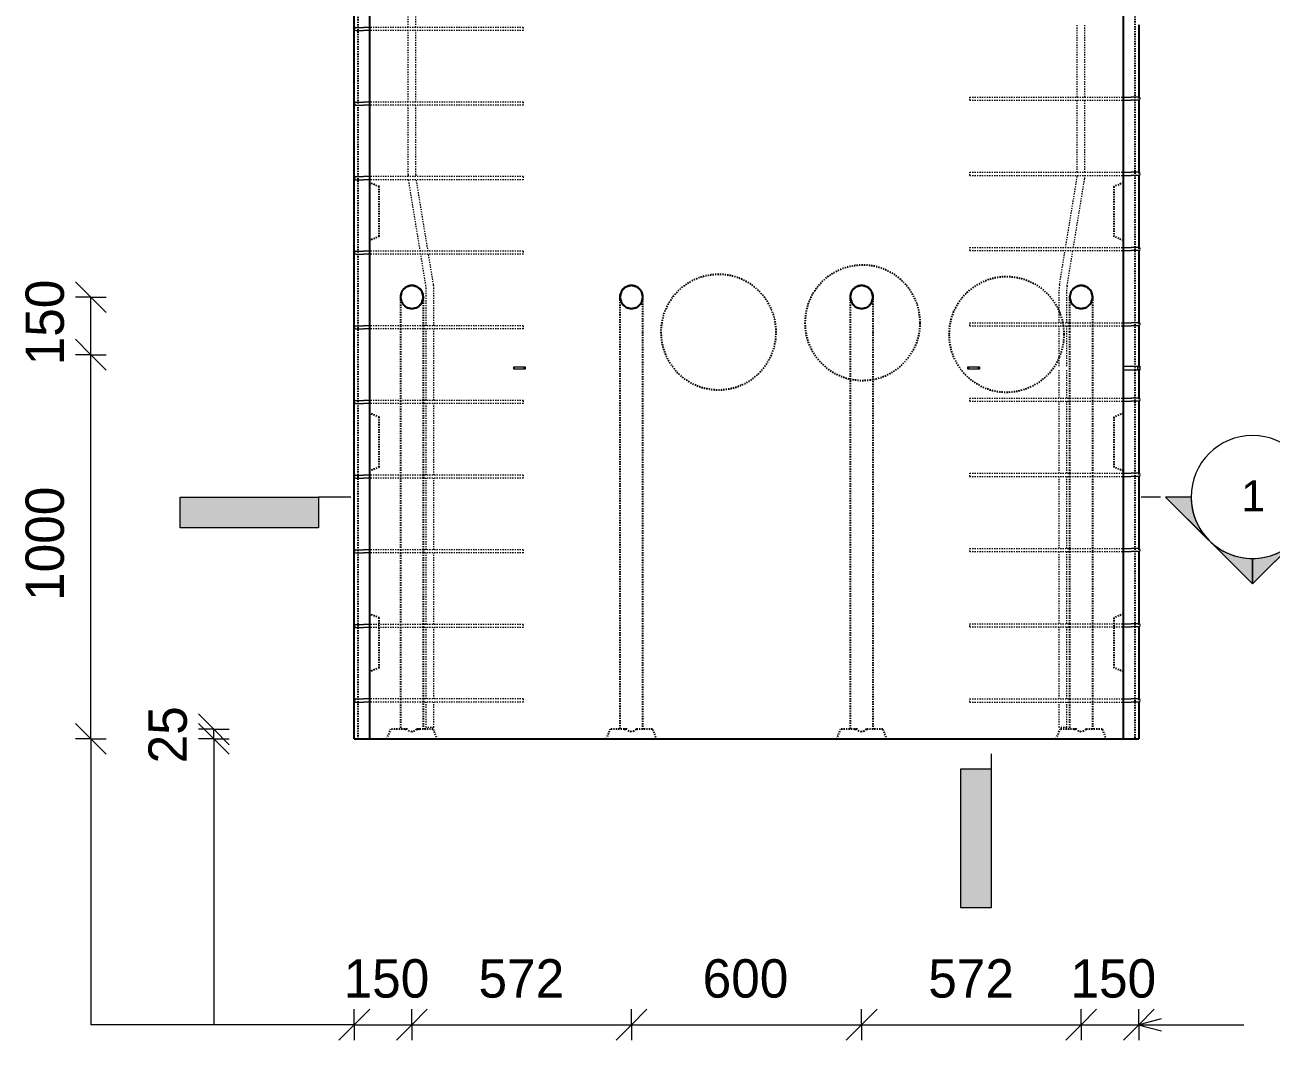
# Model space of a CAD drawing. Header units: millimetres. Extents: x -20451 to -7277, y -2190 to 7347.
# Drawn here: x -16931 to -13686, y -2179 to 463 of the extents above; entities that cross this region are included whole.
import ezdxf

# ---------------------------------------------------------------- set-up
doc = ezdxf.new("R2010")
doc.units = ezdxf.units.MM
doc.linetypes.add('Dash', pattern=[6.36, 3.18, -3.18])
for name, color, linetype, lineweight in [('A-ANNO-DIMS', 211, 'Continuous', 9), ('A-ANNO-DIMS-40', 211, 'Continuous', 9), ('A-DETL-THIN', 151, 'Continuous', 18), ('A-GENM', 13, 'Continuous', 18), ('A-WALL', 113, 'Continuous', 25), ('A-WALL-HDLN', 110, 'Dash', 25), ('G-ANNO-SYMB', 111, 'Continuous', 9), ('G-ANNO-TEXT', 231, 'Continuous', 9), ('S-RBAR', 171, 'Continuous', 18)]:
    doc.layers.add(name, color=color, linetype=linetype, lineweight=lineweight)
doc.styles.add('Arial', font='arial.ttf', dxfattribs={"height": 80})
doc.styles.add('Nirmala UI Semilight', font='NirmalaS.ttf', dxfattribs={"height": 100})
doc.dimstyles.new('Arrow_Filled_-_2_5_NI_UI', dxfattribs={"dimscale": 304.8, "dimtxt": 104.736395, "dimasz": 0.262467, "dimexe": 0.131234, "dimexo": 0.0625, "dimgap": 0.131234, "dimtad": 1, "dimdec": 4, "dimzin": 0, "dimdsep": 46, "dimtxsty": 'Nirmala UI Semilight', "dimblk1": 'OBLIQUE', "dimblk2": 'OBLIQUE', "dimsah": 1, "dimcen": 0.09, "dimazin": 0, "dimtfac": 1, "dimtdec": 4, "dimtix": 1, "dimtmove": 0, "dimatfit": 3, "dimfxl": 0.131234, "dimfxlon": 1, "dimtvp": 1, "dimtolj": 1, "dimtzin": 0, "dimarcsym": 2})

# ---------------------------------------------------------------- blocks, each defined once
blk = doc.blocks.new('RR spread anchor face based - RR-SA-2_5-250-1726823-Elevation Front')
at = {"layer": 'A-GENM'}
for p, q in [((-14070.4, 1705), (-14032.9, 1705)), ((-14032.9, 1695), (-14070.4, 1695)), ((-14032.9, 1705), (-14027.9, 1705)), ((-14032.9, 1695), (-14032.9, 1705)), ((-14027.9, 1695), (-14032.9, 1695)), ((-14027.9, 1705), (-14027.9, 1695))]:
    blk.add_line(p, q, dxfattribs=at)
blk = doc.blocks.new('RR spread anchor face based - RR-SA-1_4-160-1726851-Elevation Front')
at = {"layer": 'A-GENM'}
for p, q in [((-15657.9, 608), (-15655.4, 608)), ((-15657.9, 602), (-15657.9, 608)), ((-15655.4, 602), (-15657.9, 602)), ((-15655.4, 608), (-15630.4, 608)), ((-15655.4, 602), (-15655.4, 608)), ((-15630.4, 602), (-15655.4, 602)), ((-15630.4, 608), (-15627.9, 608)), ((-15630.4, 602), (-15630.4, 608)), ((-15627.9, 602), (-15630.4, 602)), ((-15627.9, 608), (-15627.9, 602))]:
    blk.add_line(p, q, dxfattribs=at)
blk = doc.blocks.new('Detail View - M_Section Tail - Filled Horizontal-14034-Elevation Front')
at = {"layer": 'G-ANNO-SYMB'}
blk.add_hatch(color=256, dxfattribs=at).paths.add_polyline_path([(-16166.3, -845.4), (-16166.3, -765.4), (-16526.3, -765.4), (-16526.3, -845.4)])
for p, q in [((-16526.3, -845.4), (-16526.3, -765.4)), ((-16526.3, -765.4), (-16166.3, -765.4)), ((-16166.3, -765.4), (-16166.3, -845.4)), ((-16166.3, -845.4), (-16526.3, -845.4))]:
    blk.add_line(p, q, dxfattribs=at)
blk = doc.blocks.new('Detail View - M_Section Head - Filled SHOP DWG-1002450-Elevation Front')
at = {"layer": 'G-ANNO-SYMB'}
h = blk.add_hatch(color=256, dxfattribs=at)
edge = h.paths.add_edge_path()
edge.add_line((-13960.4, -765.4), (-13894.1, -765.4))
edge.add_arc((-13734.1, -765.4), 160, 180, 225)
edge.add_line((-13847.3, -878.6), (-13960.4, -765.4))
h = blk.add_hatch(color=256, dxfattribs=at)
edge = h.paths.add_edge_path()
edge.add_line((-13507.9, -765.4), (-13621, -878.6))
edge.add_arc((-13734.1, -765.4), 160, 315, 360)
edge.add_line((-13574.1, -765.4), (-13507.9, -765.4))
h = blk.add_hatch(color=256, dxfattribs=at)
edge = h.paths.add_edge_path()
edge.add_line((-13734.1, -991.7), (-13847.3, -878.6))
edge.add_arc((-13734.1, -765.4), 160, 225, 270)
edge.add_line((-13734.1, -925.4), (-13734.1, -991.7))
h = blk.add_hatch(color=256, dxfattribs=at)
edge = h.paths.add_edge_path()
edge.add_line((-13734.1, -991.7), (-13734.1, -925.4))
edge.add_arc((-13734.1, -765.4), 160, 270, 315)
edge.add_line((-13621, -878.6), (-13734.1, -991.7))
for p, q in [((-13734.1, -991.7), (-13960.4, -765.4)), ((-13894.1, -765.4), (-13960.4, -765.4)), ((-13960.4, -765.4), (-13847.3, -878.6)), ((-13894.1, -765.4), (-13960.4, -765.4)), ((-13734.1, -991.7), (-13507.9, -765.4)), ((-13621, -878.6), (-13507.9, -765.4)), ((-13574.1, -765.4), (-13507.9, -765.4)), ((-13507.9, -765.4), (-13574.1, -765.4)), ((-13847.3, -878.6), (-13734.1, -991.7)), ((-13734.1, -991.7), (-13621, -878.6)), ((-13734.1, -925.4), (-13734.1, -991.7)), ((-13734.1, -991.7), (-13734.1, -925.4))]:
    blk.add_line(p, q, dxfattribs=at)
for start, end in [(360, 180), (180, 360), (180, 225), (315, 0), (225, 270), (270, 315)]:
    blk.add_arc((-13734.1, -765.4), 160, start, end, dxfattribs=at)
blk = doc.blocks.new('DIMBLOCK24-Elevation Front')
at = {"layer": 'A-ANNO-DIMS-40'}
for p, q in [((-16758.6, -395), (-16798.6, -355)), ((-16758.6, -395), (-16798.6, -395)), ((-16758.6, -1395), (-16758.6, -395)), ((-16758.6, -395), (-16718.6, -435)), ((-16758.6, -395), (-16718.6, -395)), ((-16758.6, -1395), (-16798.6, -1355)), ((-16758.6, -1395), (-16798.6, -1395)), ((-16758.6, -1395), (-16718.6, -1435)), ((-16758.6, -1395), (-16718.6, -1395))]:
    blk.add_line(p, q, dxfattribs=at)
at = {"layer": 'A-ANNO-DIMS-40', "color": 0, "insert": (-16929, -1035.9), "char_height": 100, "width": 338.203, "attachment_point": 1, "rotation": 90, "line_spacing_factor": 1.142579, "style": 'Nirmala UI Semilight'}
blk.add_mtext('1000', dxfattribs=at)
blk = doc.blocks.new('_Oblique')
at = {"color": 0, "linetype": 'ByBlock', "lineweight": -2}
blk.add_line((-0.5, -0.5), (0.5, 0.5), dxfattribs=at)
blk = doc.blocks.new('DIMBLOCK25-Elevation Front')
at = {"layer": 'A-ANNO-DIMS-40'}
for p, q in [((-16758.6, -245), (-16798.6, -205)), ((-16758.6, -245), (-16798.6, -245)), ((-16758.6, -395), (-16758.6, -245)), ((-16758.6, -245), (-16718.6, -285)), ((-16758.6, -245), (-16718.6, -245)), ((-16758.6, -395), (-16798.6, -355)), ((-16758.6, -395), (-16798.6, -395)), ((-16758.6, -395), (-16718.6, -435)), ((-16758.6, -395), (-16718.6, -395))]:
    blk.add_line(p, q, dxfattribs=at)
at = {"layer": 'A-ANNO-DIMS-40', "color": 0, "insert": (-16929, -422.8), "char_height": 100, "width": 246.797, "attachment_point": 1, "rotation": 90, "line_spacing_factor": 1.142579, "style": 'Nirmala UI Semilight'}
blk.add_mtext('150', dxfattribs=at)
blk = doc.blocks.new('DIMBLOCK26-Elevation Front')
at = {"layer": 'A-ANNO-DIMS-40'}
for p, q in [((-16438.6, -1370), (-16478.6, -1330)), ((-16438.6, -1395), (-16478.6, -1355)), ((-16438.6, -1370), (-16478.6, -1370)), ((-16438.6, -1395), (-16478.6, -1395)), ((-16438.6, -1395), (-16438.6, -1370)), ((-16438.6, -1370), (-16398.6, -1410)), ((-16438.6, -1370), (-16398.6, -1370)), ((-16438.6, -1395), (-16398.6, -1435)), ((-16438.6, -1395), (-16398.6, -1395))]:
    blk.add_line(p, q, dxfattribs=at)
at = {"layer": 'A-ANNO-DIMS-40', "color": 0, "insert": (-16609, -1458.7), "char_height": 100, "width": 182.813, "attachment_point": 1, "rotation": 90, "line_spacing_factor": 1.142579, "style": 'Nirmala UI Semilight'}
blk.add_mtext('25', dxfattribs=at)
blk = doc.blocks.new('DIMBLOCK27-Elevation Front')
at = {"layer": 'A-ANNO-DIMS-40'}
for p, q in [((-16072.9, -2138.7), (-16032.9, -2098.7)), ((-16072.9, -2138.7), (-16072.9, -2098.7)), ((-15922.9, -2138.7), (-15882.9, -2098.7)), ((-15922.9, -2138.7), (-15922.9, -2098.7)), ((-16072.9, -2138.7), (-16112.9, -2178.7)), ((-16072.9, -2138.7), (-15922.9, -2138.7)), ((-16072.9, -2138.7), (-16072.9, -2178.7)), ((-15922.9, -2138.7), (-15962.9, -2178.7)), ((-15922.9, -2138.7), (-15922.9, -2178.7))]:
    blk.add_line(p, q, dxfattribs=at)
at = {"layer": 'A-ANNO-DIMS-40', "color": 0, "insert": (-16100.8, -1968.3), "char_height": 100, "width": 246.797, "attachment_point": 1, "line_spacing_factor": 1.142579, "style": 'Nirmala UI Semilight'}
blk.add_mtext('150', dxfattribs=at)
blk = doc.blocks.new('DIMBLOCK28-Elevation Front')
at = {"layer": 'A-ANNO-DIMS-40'}
for p, q in [((-15922.9, -2138.7), (-15882.9, -2098.7)), ((-15922.9, -2138.7), (-15922.9, -2098.7)), ((-15351.4, -2138.7), (-15311.4, -2098.7)), ((-15351.4, -2138.7), (-15351.4, -2098.7)), ((-15922.9, -2138.7), (-15962.9, -2178.7)), ((-15922.9, -2138.7), (-15351.4, -2138.7)), ((-15922.9, -2138.7), (-15922.9, -2178.7)), ((-15351.4, -2138.7), (-15391.4, -2178.7)), ((-15351.4, -2138.7), (-15351.4, -2178.7))]:
    blk.add_line(p, q, dxfattribs=at)
at = {"layer": 'A-ANNO-DIMS-40', "color": 0, "insert": (-15749.5, -1968.3), "char_height": 100, "width": 269.649, "attachment_point": 1, "line_spacing_factor": 1.142579, "style": 'Nirmala UI Semilight'}
blk.add_mtext('572', dxfattribs=at)
blk = doc.blocks.new('DIMBLOCK29-Elevation Front')
at = {"layer": 'A-ANNO-DIMS-40'}
for p, q in [((-15351.4, -2138.7), (-15311.4, -2098.7)), ((-15351.4, -2138.7), (-15351.4, -2098.7)), ((-14751.9, -2138.7), (-14711.9, -2098.7)), ((-14751.9, -2138.7), (-14751.9, -2098.7)), ((-15351.4, -2138.7), (-15391.4, -2178.7)), ((-15351.4, -2138.7), (-14751.9, -2138.7)), ((-15351.4, -2138.7), (-15351.4, -2178.7)), ((-14751.9, -2138.7), (-14791.9, -2178.7)), ((-14751.9, -2138.7), (-14751.9, -2178.7))]:
    blk.add_line(p, q, dxfattribs=at)
at = {"layer": 'A-ANNO-DIMS-40', "color": 0, "insert": (-15165.9, -1968.3), "char_height": 100, "width": 274.219, "attachment_point": 1, "line_spacing_factor": 1.142579, "style": 'Nirmala UI Semilight'}
blk.add_mtext('600', dxfattribs=at)
blk = doc.blocks.new('DIMBLOCK30-Elevation Front')
at = {"layer": 'A-ANNO-DIMS-40'}
for p, q in [((-14751.9, -2138.7), (-14711.9, -2098.7)), ((-14751.9, -2138.7), (-14751.9, -2098.7)), ((-14180.4, -2138.7), (-14140.4, -2098.7)), ((-14180.4, -2138.7), (-14180.4, -2098.7)), ((-14751.9, -2138.7), (-14791.9, -2178.7)), ((-14751.9, -2138.7), (-14180.4, -2138.7)), ((-14751.9, -2138.7), (-14751.9, -2178.7)), ((-14180.4, -2138.7), (-14220.4, -2178.7)), ((-14180.4, -2138.7), (-14180.4, -2178.7))]:
    blk.add_line(p, q, dxfattribs=at)
at = {"layer": 'A-ANNO-DIMS-40', "color": 0, "insert": (-14578.5, -1968.3), "char_height": 100, "width": 269.649, "attachment_point": 1, "line_spacing_factor": 1.142579, "style": 'Nirmala UI Semilight'}
blk.add_mtext('572', dxfattribs=at)
blk = doc.blocks.new('DIMBLOCK31-Elevation Front')
at = {"layer": 'A-ANNO-DIMS-40'}
for p, q in [((-14180.4, -2138.7), (-14140.4, -2098.7)), ((-14180.4, -2138.7), (-14180.4, -2098.7)), ((-14030.4, -2138.7), (-13990.4, -2098.7)), ((-14030.4, -2138.7), (-14030.4, -2098.7)), ((-14180.4, -2138.7), (-14220.4, -2178.7)), ((-14180.4, -2138.7), (-14030.4, -2138.7)), ((-14180.4, -2138.7), (-14180.4, -2178.7)), ((-14030.4, -2138.7), (-14070.4, -2178.7)), ((-14030.4, -2138.7), (-14030.4, -2178.7))]:
    blk.add_line(p, q, dxfattribs=at)
at = {"layer": 'A-ANNO-DIMS-40', "color": 0, "insert": (-14208.3, -1968.3), "char_height": 100, "width": 246.797, "attachment_point": 1, "line_spacing_factor": 1.142579, "style": 'Nirmala UI Semilight'}
blk.add_mtext('150', dxfattribs=at)

msp = doc.modelspace()

# ---------------------------------------------------------------- linework, layer by layer
at = {"layer": 'A-DETL-THIN'}
for p, q in [((-16758.56208, -1395), (-16758.56208, -2138.7405)), ((-16438.56208, -1395), (-16438.56208, -2138.7405)), ((-16072.9305, -2138.7405), (-16758.56208, -2138.7405))]:
    msp.add_line(p, q, dxfattribs=at)
at = {"layer": 'A-WALL'}
for p, q in [((-16032.9305, 3060), (-16032.9305, -1395)), ((-14070.4305, -1395), (-14070.4305, 3060)), ((-16072.9305, 453.18007), (-16072.9305, 646.61993)), ((-14030.4305, 463.2), (-14030.4305, 275.4)), ((-16072.9305, 258.98007), (-16072.9305, 452.41993)), ((-14030.4305, 267.4), (-14030.4305, 79.6)), ((-16072.9305, 64.78007), (-16072.9305, 258.21993)), ((-14030.4305, 71.6), (-14030.4305, -116.2)), ((-16072.9305, -129.41993), (-16072.9305, 64.01993)), ((-14030.4305, -124.2), (-14030.4305, -312)), ((-16072.9305, -323.61993), (-16072.9305, -130.18007)), ((-16072.9305, -517.81993), (-16072.9305, -324.38007)), ((-14030.4305, -320), (-14030.4305, -425)), ((-14030.4305, -435), (-14030.4305, -507.8)), ((-16072.9305, -712.01993), (-16072.9305, -518.58007)), ((-14030.4305, -515.8), (-14030.4305, -703.6)), ((-16072.9305, -906.21993), (-16072.9305, -712.78007)), ((-14030.4305, -711.6), (-14030.4305, -899.4)), ((-16072.9305, -1100.41993), (-16072.9305, -906.98007)), ((-14030.4305, -907.4), (-14030.4305, -1095.2)), ((-16072.9305, -1294.61993), (-16072.9305, -1101.18007)), ((-14030.4305, -1103.2), (-14030.4305, -1291)), ((-16072.9305, -1395), (-16072.9305, -1295.38007)), ((-14030.4305, -1299), (-14030.4305, -1395)), ((-16072.9305, -1395), (-14030.4305, -1395))]:
    msp.add_line(p, q, dxfattribs=at)
at = {"layer": 'A-WALL', "flags": 128}
for points in [[(-15922.9305, -215), (-15937.96501, -219.03919), (-15948.95103, -230.06909), (-15952.9305, -245)], [(-15892.9305, -245), (-15896.96969, -229.96549), (-15907.99959, -218.97947), (-15922.9305, -215)], [(-15351.4305, -215), (-15366.46501, -219.03919), (-15377.45103, -230.06909), (-15381.4305, -245)], [(-15321.4305, -245), (-15325.46969, -229.96549), (-15336.49959, -218.97947), (-15351.4305, -215)], [(-14751.9305, -215), (-14766.96501, -219.03919), (-14777.95103, -230.06909), (-14781.9305, -245)], [(-14721.9305, -245), (-14725.96969, -229.96549), (-14736.99959, -218.97947), (-14751.9305, -215)], [(-14180.4305, -215), (-14195.46501, -219.03919), (-14206.45103, -230.06909), (-14210.4305, -245)], [(-14150.4305, -245), (-14154.46969, -229.96549), (-14165.49959, -218.97947), (-14180.4305, -215)], [(-15952.9305, -245), (-15948.89131, -260.03451), (-15937.86141, -271.02053), (-15922.9305, -275)], [(-15922.9305, -275), (-15907.896, -270.96081), (-15896.90997, -259.93091), (-15892.9305, -245)], [(-15892.9305, -250.06082), (-15892.9305, -245.13838), (-15892.9305, -245)], [(-15381.4305, -245), (-15377.39131, -260.03451), (-15366.36141, -271.02053), (-15351.4305, -275)], [(-15351.4305, -275), (-15336.396, -270.96081), (-15325.40997, -259.93091), (-15321.4305, -245)], [(-15321.4305, -250.06082), (-15321.4305, -245.13838), (-15321.4305, -245)], [(-14781.9305, -245), (-14777.89131, -260.03451), (-14766.86141, -271.02053), (-14751.9305, -275)], [(-14751.9305, -275), (-14736.896, -270.96081), (-14725.90997, -259.93091), (-14721.9305, -245)], [(-14721.9305, -250.06082), (-14721.9305, -245.13838), (-14721.9305, -245)], [(-14210.4305, -245), (-14206.39131, -260.03451), (-14195.36141, -271.02053), (-14180.4305, -275)], [(-14180.4305, -275), (-14165.396, -270.96081), (-14154.40997, -259.93091), (-14150.4305, -245)], [(-14150.4305, -250.06082), (-14150.4305, -245.13838), (-14150.4305, -245)]]:
    msp.add_lwpolyline(points, dxfattribs=at)
at = {"layer": 'A-WALL'}
for centre, start, end in [((-15922.9305, -245), 120.83030229, 149.6053058), ((-15922.9305, -245), 90.72252687, 119.42229601), ((-15922.9305, -245), 61.01869337, 89.26639009), ((-15922.9305, -245), 30.83105155, 59.6045335), ((-15351.4305, -245), 120.83030229, 149.6053058), ((-15351.4305, -245), 90.72252687, 119.42229601), ((-15351.4305, -245), 61.01869337, 89.26639009), ((-15351.4305, -245), 30.83105155, 59.6045335), ((-14751.9305, -245), 120.83030229, 149.6053058), ((-14751.9305, -245), 90.72252687, 119.42229601), ((-14751.9305, -245), 61.01869337, 89.26639009), ((-14751.9305, -245), 30.83105155, 59.6045335), ((-14180.4305, -245), 120.83030229, 149.6053058), ((-14180.4305, -245), 90.72252687, 119.42229601), ((-14180.4305, -245), 61.01869337, 89.26639009), ((-14180.4305, -245), 30.83105155, 59.6045335), ((-15922.9305, -245), 150.6727618, 179.61937532), ((-15922.9305, -245), 180.42457698, 209.72326815), ((-15922.9305, -245), 0.3777518, 29.77056829), ((-15922.9305, -245), 330.71898335, 359.57221129), ((-15351.4305, -245), 150.6727618, 179.61937532), ((-15351.4305, -245), 180.42457698, 209.72326815), ((-15351.4305, -245), 0.3777518, 29.77056829), ((-15351.4305, -245), 330.71898335, 359.57221129), ((-14751.9305, -245), 150.6727618, 179.61937532), ((-14751.9305, -245), 180.42457698, 209.72326815), ((-14751.9305, -245), 0.3777518, 29.77056829), ((-14751.9305, -245), 330.71898335, 359.57221129), ((-14180.4305, -245), 150.6727618, 179.61937532), ((-14180.4305, -245), 180.42457698, 209.72326815), ((-14180.4305, -245), 0.3777518, 29.77056829), ((-14180.4305, -245), 330.71898335, 359.57221129), ((-15922.9305, -245), 210.81300667, 239.62313313), ((-15922.9305, -245), 241.01713814, 269.26797703), ((-15922.9305, -245), 270.72093746, 299.42390155), ((-15922.9305, -245), 300.81202935, 329.6241405), ((-15351.4305, -245), 210.81300667, 239.62313313), ((-15351.4305, -245), 241.01713814, 269.26797703), ((-15351.4305, -245), 270.72093746, 299.42390155), ((-15351.4305, -245), 300.81202935, 329.6241405), ((-14751.9305, -245), 210.81300667, 239.62313313), ((-14751.9305, -245), 241.01713814, 269.26797703), ((-14751.9305, -245), 270.72093746, 299.42390155), ((-14751.9305, -245), 300.81202935, 329.6241405), ((-14180.4305, -245), 210.81300667, 239.62313313), ((-14180.4305, -245), 241.01713814, 269.26797703), ((-14180.4305, -245), 270.72093746, 299.42390155), ((-14180.4305, -245), 300.81202935, 329.6241405)]:
    msp.add_arc(centre, 30, start, end, dxfattribs=at)
at = {"layer": 'A-WALL-HDLN'}
for p, q in [((-16062.92792, -1395), (-16062.92792, 3059.95039)), ((-14040.43308, 599.95039), (-14040.43308, -424.95039)), ((-14030.4305, 275.35039), (-14030.4305, 267.44961)), ((-14030.4305, 79.55039), (-14030.4305, 71.64961)), ((-16007.9305, 42.5), (-16032.88089, 52.48016)), ((-16007.9305, -87.5), (-16007.9305, 42.5)), ((-14070.48011, 52.48016), (-14095.4305, 42.5)), ((-14095.4305, 42.5), (-14095.4305, -87.5)), ((-16007.9305, -87.5), (-16032.88089, -97.48016)), ((-14070.48011, -97.48016), (-14095.4305, -87.5)), ((-14030.4305, -116.24961), (-14030.4305, -124.15039)), ((-15952.9305, -320.04961), (-15952.9305, -327.95039)), ((-15892.9305, -327.95039), (-15892.9305, -320.04961)), ((-14210.4305, -312.04961), (-14210.4305, -319.95039)), ((-14150.4305, -319.95039), (-14150.4305, -312.04961)), ((-14150.4305, -507.75039), (-14150.4305, -320.04961)), ((-14030.4305, -312.04961), (-14030.4305, -319.95039)), ((-15952.9305, -335), (-15952.9305, -514.15039)), ((-15892.9305, -514.15039), (-15892.9305, -328.04961)), ((-15381.4305, -335), (-15381.4305, -1370)), ((-15321.4305, -1370), (-15321.4305, -335)), ((-14781.9305, -335), (-14781.9305, -1370)), ((-14721.9305, -1370), (-14721.9305, -335)), ((-14210.4305, -335), (-14210.4305, -507.75039)), ((-14040.43308, -425.04961), (-14040.43308, -434.95039)), ((-14040.43308, -435.04961), (-14040.43308, -1395)), ((-14030.4305, -425.04961), (-14030.4305, -434.95039)), ((-15952.9305, -514.24961), (-15952.9305, -522.15039)), ((-15892.9305, -522.15039), (-15892.9305, -514.24961)), ((-14210.4305, -507.84961), (-14210.4305, -515.75039)), ((-14210.4305, -515.84961), (-14210.4305, -703.55039)), ((-14150.4305, -515.75039), (-14150.4305, -507.84961)), ((-14150.4305, -703.55039), (-14150.4305, -515.84961)), ((-14030.4305, -507.84961), (-14030.4305, -515.75039)), ((-16007.9305, -557.5), (-16032.88089, -547.51984)), ((-15952.9305, -522.24961), (-15952.9305, -708.35039)), ((-15892.9305, -708.35039), (-15892.9305, -522.24961)), ((-14070.48011, -547.51984), (-14095.4305, -557.5)), ((-16007.9305, -687.5), (-16007.9305, -557.5)), ((-14095.4305, -557.5), (-14095.4305, -687.5)), ((-16007.9305, -687.5), (-16032.88089, -697.48016)), ((-15952.9305, -708.44961), (-15952.9305, -716.35039)), ((-15892.9305, -716.35039), (-15892.9305, -708.44961)), ((-14210.4305, -703.64961), (-14210.4305, -711.55039)), ((-14210.4305, -711.64961), (-14210.4305, -899.35039)), ((-14150.4305, -711.55039), (-14150.4305, -703.64961)), ((-14150.4305, -899.35039), (-14150.4305, -711.64961)), ((-14070.48011, -697.48016), (-14095.4305, -687.5)), ((-14030.4305, -703.64961), (-14030.4305, -711.55039)), ((-15952.9305, -716.44961), (-15952.9305, -902.55039)), ((-15892.9305, -902.55039), (-15892.9305, -716.44961)), ((-15952.9305, -902.64961), (-15952.9305, -910.55039)), ((-15892.9305, -910.55039), (-15892.9305, -902.64961)), ((-14210.4305, -899.44961), (-14210.4305, -907.35039)), ((-14210.4305, -907.44961), (-14210.4305, -1095.15039)), ((-14150.4305, -907.35039), (-14150.4305, -899.44961)), ((-14150.4305, -1095.15039), (-14150.4305, -907.44961)), ((-14030.4305, -899.44961), (-14030.4305, -907.35039)), ((-15952.9305, -910.64961), (-15952.9305, -1096.75039)), ((-15892.9305, -1096.75039), (-15892.9305, -910.64961)), ((-16007.9305, -1080), (-16032.88089, -1070.01984)), ((-14070.48011, -1070.01984), (-14095.4305, -1080)), ((-16007.9305, -1210), (-16007.9305, -1080)), ((-15952.9305, -1096.84961), (-15952.9305, -1104.75039)), ((-15892.9305, -1104.75039), (-15892.9305, -1096.84961)), ((-14210.4305, -1095.24961), (-14210.4305, -1103.15039)), ((-14150.4305, -1103.15039), (-14150.4305, -1095.24961)), ((-14095.4305, -1080), (-14095.4305, -1210)), ((-14030.4305, -1095.24961), (-14030.4305, -1103.15039)), ((-15952.9305, -1104.84961), (-15952.9305, -1290.95039)), ((-15892.9305, -1290.95039), (-15892.9305, -1104.84961)), ((-14210.4305, -1103.24961), (-14210.4305, -1290.95039)), ((-14150.4305, -1290.95039), (-14150.4305, -1103.24961)), ((-16007.9305, -1210), (-16032.88089, -1219.98016)), ((-14070.48011, -1219.98016), (-14095.4305, -1210)), ((-15952.9305, -1291.04961), (-15952.9305, -1298.95039)), ((-15892.9305, -1298.95039), (-15892.9305, -1291.04961)), ((-14210.4305, -1291.04961), (-14210.4305, -1298.95039)), ((-14150.4305, -1298.95039), (-14150.4305, -1291.04961)), ((-14030.4305, -1291.04961), (-14030.4305, -1298.95039)), ((-15952.9305, -1299.04961), (-15952.9305, -1370)), ((-15892.9305, -1370), (-15892.9305, -1299.04961)), ((-14210.4305, -1299.04961), (-14210.4305, -1370)), ((-14150.4305, -1370), (-14150.4305, -1299.04961)), ((-15987.9305, -1395), (-15977.9305, -1370)), ((-15934.92008, -1370), (-15977.9305, -1370)), ((-15941.53279, -1370), (-15934.92008, -1370)), ((-15910.94092, -1370), (-15904.32822, -1370)), ((-15867.9305, -1370), (-15910.94092, -1370)), ((-15867.9305, -1370), (-15857.9305, -1395)), ((-15416.41066, -1394.95039), (-15406.4305, -1370)), ((-15363.42008, -1370), (-15406.4305, -1370)), ((-15370.03279, -1370), (-15363.42008, -1370)), ((-15339.44092, -1370), (-15332.82822, -1370)), ((-15296.4305, -1370), (-15339.44092, -1370)), ((-15296.4305, -1370), (-15286.45035, -1394.95039)), ((-14816.91066, -1394.95039), (-14806.9305, -1370)), ((-14763.92008, -1370), (-14806.9305, -1370)), ((-14770.53279, -1370), (-14763.92008, -1370)), ((-14739.94092, -1370), (-14733.32822, -1370)), ((-14696.9305, -1370), (-14739.94092, -1370)), ((-14696.9305, -1370), (-14686.95035, -1394.95039)), ((-14245.41066, -1394.95039), (-14235.4305, -1370)), ((-14192.42008, -1370), (-14235.4305, -1370)), ((-14199.03279, -1370), (-14192.42008, -1370)), ((-14168.44092, -1370), (-14161.82822, -1370)), ((-14125.4305, -1370), (-14168.44092, -1370)), ((-14125.4305, -1370), (-14115.45035, -1394.95039))]:
    msp.add_line(p, q, dxfattribs=at)
at = {"layer": 'A-WALL-HDLN', "flags": 128}
for points in [[(-15952.9305, -245.38007), (-15952.9305, -249.10169), (-15952.9305, -261.03291), (-15952.9305, -279.70613), (-15952.9305, -303.41931), (-15952.9305, -319.95039)], [(-15892.9305, -319.95039), (-15892.9305, -308.13961), (-15892.9305, -283.7275), (-15892.9305, -263.98882), (-15892.9305, -250.72272), (-15892.9305, -250.06314)], [(-15381.4305, -245.38007), (-15381.4305, -249.10169), (-15381.4305, -261.03291), (-15381.4305, -279.70613), (-15381.4305, -303.41931), (-15381.4305, -330.01104), (-15381.4305, -335)], [(-15321.4305, -335), (-15321.4305, -308.13961), (-15321.4305, -283.7275), (-15321.4305, -263.98882), (-15321.4305, -250.72272), (-15321.4305, -250.06314)], [(-14781.9305, -245.38007), (-14781.9305, -249.10169), (-14781.9305, -261.03291), (-14781.9305, -279.70613), (-14781.9305, -303.41931), (-14781.9305, -330.01104), (-14781.9305, -335)], [(-14721.9305, -335), (-14721.9305, -308.13961), (-14721.9305, -283.7275), (-14721.9305, -263.98882), (-14721.9305, -250.72272), (-14721.9305, -250.06314)], [(-14210.4305, -245.38007), (-14210.4305, -249.10169), (-14210.4305, -261.03291), (-14210.4305, -279.70613), (-14210.4305, -303.41931), (-14210.4305, -311.95039)], [(-14150.4305, -311.95039), (-14150.4305, -308.13961), (-14150.4305, -283.7275), (-14150.4305, -263.98882), (-14150.4305, -250.72272), (-14150.4305, -250.06314)], [(-14210.4305, -320.04961), (-14210.4305, -330.01104), (-14210.4305, -335)], [(-15952.9305, -328.04961), (-15952.9305, -330.01104), (-15952.9305, -335)], [(-15922.9305, -1376.25), (-15926.00861, -1375.85417), (-15929.05423, -1374.67088), (-15932.03521, -1372.71259), (-15934.92008, -1370)], [(-15910.94092, -1370), (-15913.8258, -1372.71259), (-15916.80678, -1374.67088), (-15919.85239, -1375.85417), (-15922.9305, -1376.25)], [(-15351.4305, -1376.25), (-15354.50861, -1375.85417), (-15357.55423, -1374.67088), (-15360.53521, -1372.71259), (-15363.42008, -1370)], [(-15339.44092, -1370), (-15342.3258, -1372.71259), (-15345.30678, -1374.67088), (-15348.35239, -1375.85417), (-15351.4305, -1376.25)], [(-14751.9305, -1376.25), (-14755.00861, -1375.85417), (-14758.05423, -1374.67088), (-14761.03521, -1372.71259), (-14763.92008, -1370)], [(-14739.94092, -1370), (-14742.8258, -1372.71259), (-14745.80678, -1374.67088), (-14748.85239, -1375.85417), (-14751.9305, -1376.25)], [(-14180.4305, -1376.25), (-14183.50861, -1375.85417), (-14186.55423, -1374.67088), (-14189.53521, -1372.71259), (-14192.42008, -1370)], [(-14168.44092, -1370), (-14171.3258, -1372.71259), (-14174.30678, -1374.67088), (-14177.35239, -1375.85417), (-14180.4305, -1376.25)]]:
    msp.add_lwpolyline(points, dxfattribs=at)
at = {"layer": 'A-WALL-HDLN'}
for centre, start, end in [((-14749.5239, -311.88203), 0, 180), ((-15124.5239, -336.25148), 0, 180), ((-14374.5239, -342.34384), 23.03058266, 180), ((-14374.5239, -342.34384), 11.7431275, 22.93126501), ((-14749.5239, -311.88203), 180, 257.4598842), ((-14749.5239, -311.88203), 280.68043921, 0), ((-14374.5239, -342.34384), 8.65216486, 11.70479232), ((-14374.5239, -342.34384), 0, 8.61382967), ((-15124.5239, -336.25148), 180, 0), ((-14374.5239, -342.34384), 180, 336.96941734), ((-14374.5239, -342.34384), 337.06873499, 0), ((-14749.5239, -311.88203), 257.49821938, 280.64210403)]:
    msp.add_arc(centre, 150, start, end, dxfattribs=at)
at = {"layer": 'G-ANNO-SYMB'}
for p, q in [((-16081.54605, -765.4405), (-16166.34856, -765.4405)), ((-13974.13357, -765.4405), (-14024.33238, -765.4405)), ((-14414.2845, -1433.53306), (-14414.2845, -1474.03718))]:
    msp.add_line(p, q, dxfattribs=at)
at = {"layer": 'G-ANNO-TEXT', "color": 7}
for q in [(-13971.65048, -2122.61485), (-13971.65048, -2154.76875), (-13756.49215, -2138.6918)]:
    msp.add_line((-14031.65048, -2138.6918), q, dxfattribs=at)
at = {"layer": 'S-RBAR', "linetype": 'Dash'}
for p, q in [((-15932.9305, 456.8), (-15932.9305, 643)), ((-15912.9305, 456.8), (-15912.9305, 643)), ((-15632.9305, 456.8), (-16032.88089, 456.8)), ((-15632.9305, 456.8), (-15632.9305, 448.8)), ((-14190.4305, 275.4), (-14190.4305, 463.2)), ((-14170.4305, 275.4), (-14170.4305, 463.2)), ((-15632.9305, 448.8), (-16032.88089, 448.8)), ((-15932.9305, 262.6), (-15932.9305, 448.8)), ((-15912.9305, 262.6), (-15912.9305, 448.8)), ((-15632.9305, 262.6), (-16032.88089, 262.6)), ((-15632.9305, 262.6), (-15632.9305, 254.6)), ((-14470.4305, 275.4), (-14070.48011, 275.4)), ((-14470.4305, 267.4), (-14470.4305, 275.4)), ((-14470.4305, 267.4), (-14070.48011, 267.4)), ((-14190.4305, 79.6), (-14190.4305, 267.4)), ((-14170.4305, 79.6), (-14170.4305, 267.4)), ((-15632.9305, 254.6), (-16032.88089, 254.6)), ((-15932.9305, 73.54951), (-15932.9305, 254.6)), ((-15912.9305, 73.54951), (-15912.9305, 254.6)), ((-15632.9305, 68.4), (-16032.88089, 68.4)), ((-15632.9305, 68.4), (-15632.9305, 60.4)), ((-14470.4305, 79.6), (-14070.48011, 79.6)), ((-14470.4305, 71.6), (-14470.4305, 79.6)), ((-14470.4305, 71.6), (-14070.48011, 71.6)), ((-14220.91955, -116.2), (-14191.02261, 66.2736)), ((-15632.9305, 60.4), (-16032.88089, 60.4)), ((-15901.13523, -125.8), (-15931.64272, 60.4)), ((-15880.86856, -125.8), (-15911.37605, 60.4)), ((-14200.65288, -116.2), (-14171.28576, 63.03987)), ((-15632.9305, -125.8), (-16032.88089, -125.8)), ((-15632.9305, -125.8), (-15632.9305, -133.8)), ((-14470.4305, -116.2), (-14070.48011, -116.2)), ((-14470.4305, -124.2), (-14470.4305, -116.2)), ((-14470.4305, -124.2), (-14070.48011, -124.2)), ((-14236.75274, -212.83663), (-14222.23029, -124.2)), ((-14217.0159, -216.07036), (-14201.96363, -124.2)), ((-15632.9305, -133.8), (-16032.88089, -133.8)), ((-15886.3451, -216.07036), (-15899.82449, -133.8)), ((-15866.60826, -212.83663), (-15879.55782, -133.8)), ((-15885.753, -320), (-15885.753, -223.34627)), ((-15865.753, -320), (-15865.753, -223.34627)), ((-14237.60801, -312), (-14237.60801, -223.34627)), ((-14217.60801, -312), (-14217.60801, -223.34627)), ((-15632.9305, -320), (-16032.88089, -320)), ((-15632.9305, -320), (-15632.9305, -328)), ((-14470.4305, -312), (-14070.48011, -312)), ((-14470.4305, -320), (-14470.4305, -312)), ((-14470.4305, -320), (-14070.48011, -320)), ((-14237.60801, -425), (-14237.60801, -320)), ((-14217.60801, -425), (-14217.60801, -320)), ((-15632.9305, -328), (-16032.88089, -328)), ((-15885.753, -514.2), (-15885.753, -328)), ((-15865.753, -514.2), (-15865.753, -328)), ((-14237.60801, -507.8), (-14237.60801, -435)), ((-14217.60801, -507.8), (-14217.60801, -435)), ((-15632.9305, -514.2), (-16032.88089, -514.2)), ((-15632.9305, -514.2), (-15632.9305, -522.2)), ((-14470.4305, -507.8), (-14070.48011, -507.8)), ((-14470.4305, -515.8), (-14470.4305, -507.8)), ((-14470.4305, -515.8), (-14070.48011, -515.8)), ((-14237.60801, -703.6), (-14237.60801, -515.8)), ((-14217.60801, -703.6), (-14217.60801, -515.8)), ((-15632.9305, -522.2), (-16032.88089, -522.2)), ((-15885.753, -708.4), (-15885.753, -522.2)), ((-15865.753, -708.4), (-15865.753, -522.2)), ((-15632.9305, -708.4), (-16032.88089, -708.4)), ((-15632.9305, -708.4), (-15632.9305, -716.4)), ((-14470.4305, -703.6), (-14070.48011, -703.6)), ((-14470.4305, -711.6), (-14470.4305, -703.6)), ((-14470.4305, -711.6), (-14070.48011, -711.6)), ((-14237.60801, -899.4), (-14237.60801, -711.6)), ((-14217.60801, -899.4), (-14217.60801, -711.6)), ((-15632.9305, -716.4), (-16032.88089, -716.4)), ((-15885.753, -902.6), (-15885.753, -716.4)), ((-15865.753, -902.6), (-15865.753, -716.4)), ((-15632.9305, -902.6), (-16032.88089, -902.6)), ((-15632.9305, -902.6), (-15632.9305, -910.6)), ((-14470.4305, -899.4), (-14070.48011, -899.4)), ((-14470.4305, -907.4), (-14470.4305, -899.4)), ((-14470.4305, -907.4), (-14070.48011, -907.4)), ((-14237.60801, -1095.2), (-14237.60801, -907.4)), ((-14217.60801, -1095.2), (-14217.60801, -907.4)), ((-15632.9305, -910.6), (-16032.88089, -910.6)), ((-15885.753, -1096.8), (-15885.753, -910.6)), ((-15865.753, -1096.8), (-15865.753, -910.6)), ((-16007.98011, -1096.8), (-16032.88089, -1096.8)), ((-15632.9305, -1096.8), (-16007.88089, -1096.8)), ((-15632.9305, -1096.8), (-15632.9305, -1104.8)), ((-14470.4305, -1095.2), (-14095.48011, -1095.2)), ((-14470.4305, -1103.2), (-14470.4305, -1095.2)), ((-14095.38089, -1095.2), (-14070.48011, -1095.2)), ((-16007.98011, -1104.8), (-16032.88089, -1104.8)), ((-15632.9305, -1104.8), (-16007.88089, -1104.8)), ((-15885.753, -1291), (-15885.753, -1104.8)), ((-15865.753, -1291), (-15865.753, -1104.8)), ((-14470.4305, -1103.2), (-14095.48011, -1103.2)), ((-14237.60801, -1291), (-14237.60801, -1103.2)), ((-14217.60801, -1291), (-14217.60801, -1103.2)), ((-14095.38089, -1103.2), (-14070.48011, -1103.2)), ((-15632.9305, -1291), (-16032.88089, -1291)), ((-15632.9305, -1291), (-15632.9305, -1299)), ((-14470.4305, -1291), (-14070.48011, -1291)), ((-14470.4305, -1299), (-14470.4305, -1291)), ((-15632.9305, -1299), (-16032.88089, -1299)), ((-15885.753, -1365), (-15885.753, -1299)), ((-15865.753, -1365), (-15865.753, -1299)), ((-14470.4305, -1299), (-14070.48011, -1299)), ((-14237.60801, -1365), (-14237.60801, -1299)), ((-14217.60801, -1365), (-14217.60801, -1299)), ((-15865.753, -1365), (-15885.753, -1365)), ((-14217.60801, -1365), (-14237.60801, -1365))]:
    msp.add_line(p, q, dxfattribs=at)
at = {"layer": 'S-RBAR'}
for p, q in [((-16068.9305, 456.8), (-16048.9305, 456.8)), ((-16032.9305, 456.8), (-16048.9305, 456.8)), ((-16068.9305, 448.8), (-16048.9305, 448.8)), ((-16032.9305, 448.8), (-16048.9305, 448.8)), ((-16068.9305, 262.6), (-16048.9305, 262.6)), ((-16032.9305, 262.6), (-16048.9305, 262.6)), ((-14070.4305, 275.4), (-14050.4305, 275.4)), ((-14070.4305, 267.4), (-14050.4305, 267.4)), ((-14030.4305, 275.4), (-14050.4305, 275.4)), ((-14030.4305, 267.4), (-14050.4305, 267.4)), ((-16068.9305, 254.6), (-16048.9305, 254.6)), ((-16032.9305, 254.6), (-16048.9305, 254.6)), ((-16068.9305, 68.4), (-16048.9305, 68.4)), ((-16032.9305, 68.4), (-16048.9305, 68.4)), ((-14070.4305, 79.6), (-14050.4305, 79.6)), ((-14070.4305, 71.6), (-14050.4305, 71.6)), ((-14030.4305, 79.6), (-14050.4305, 79.6)), ((-14030.4305, 71.6), (-14050.4305, 71.6)), ((-16068.9305, 60.4), (-16048.9305, 60.4)), ((-16032.9305, 60.4), (-16048.9305, 60.4)), ((-16068.9305, -125.8), (-16048.9305, -125.8)), ((-16032.9305, -125.8), (-16048.9305, -125.8)), ((-14070.4305, -116.2), (-14050.4305, -116.2)), ((-14070.4305, -124.2), (-14050.4305, -124.2)), ((-14030.4305, -116.2), (-14050.4305, -116.2)), ((-14030.4305, -124.2), (-14050.4305, -124.2)), ((-16068.9305, -133.8), (-16048.9305, -133.8)), ((-16032.9305, -133.8), (-16048.9305, -133.8)), ((-16068.9305, -320), (-16048.9305, -320)), ((-16032.9305, -320), (-16048.9305, -320)), ((-14070.4305, -312), (-14050.4305, -312)), ((-14070.4305, -320), (-14050.4305, -320)), ((-14030.4305, -312), (-14050.4305, -312)), ((-14030.4305, -320), (-14050.4305, -320)), ((-16068.9305, -328), (-16048.9305, -328)), ((-16032.9305, -328), (-16048.9305, -328)), ((-16068.9305, -514.2), (-16048.9305, -514.2)), ((-16032.9305, -514.2), (-16048.9305, -514.2)), ((-14070.4305, -507.8), (-14050.4305, -507.8)), ((-14070.4305, -515.8), (-14050.4305, -515.8)), ((-14030.4305, -507.8), (-14050.4305, -507.8)), ((-14030.4305, -515.8), (-14050.4305, -515.8)), ((-16068.9305, -522.2), (-16048.9305, -522.2)), ((-16032.9305, -522.2), (-16048.9305, -522.2)), ((-16068.9305, -708.4), (-16048.9305, -708.4)), ((-16032.9305, -708.4), (-16048.9305, -708.4)), ((-14070.4305, -703.6), (-14050.4305, -703.6)), ((-14070.4305, -711.6), (-14050.4305, -711.6)), ((-14030.4305, -703.6), (-14050.4305, -703.6)), ((-14030.4305, -711.6), (-14050.4305, -711.6)), ((-16068.9305, -716.4), (-16048.9305, -716.4)), ((-16032.9305, -716.4), (-16048.9305, -716.4)), ((-16068.9305, -902.6), (-16048.9305, -902.6)), ((-16032.9305, -902.6), (-16048.9305, -902.6)), ((-14070.4305, -899.4), (-14050.4305, -899.4)), ((-14070.4305, -907.4), (-14050.4305, -907.4)), ((-14030.4305, -899.4), (-14050.4305, -899.4)), ((-14030.4305, -907.4), (-14050.4305, -907.4)), ((-16068.9305, -910.6), (-16048.9305, -910.6)), ((-16032.9305, -910.6), (-16048.9305, -910.6)), ((-16068.9305, -1096.8), (-16048.9305, -1096.8)), ((-16032.9305, -1096.8), (-16048.9305, -1096.8)), ((-14070.4305, -1095.2), (-14050.4305, -1095.2)), ((-14030.4305, -1095.2), (-14050.4305, -1095.2)), ((-16068.9305, -1104.8), (-16048.9305, -1104.8)), ((-16032.9305, -1104.8), (-16048.9305, -1104.8)), ((-14070.4305, -1103.2), (-14050.4305, -1103.2)), ((-14030.4305, -1103.2), (-14050.4305, -1103.2)), ((-16068.9305, -1291), (-16048.9305, -1291)), ((-16032.9305, -1291), (-16048.9305, -1291)), ((-14070.4305, -1291), (-14050.4305, -1291)), ((-14030.4305, -1291), (-14050.4305, -1291)), ((-16068.9305, -1299), (-16048.9305, -1299)), ((-16032.9305, -1299), (-16048.9305, -1299)), ((-14070.4305, -1299), (-14050.4305, -1299)), ((-14030.4305, -1299), (-14050.4305, -1299))]:
    msp.add_line(p, q, dxfattribs=at)
for centre, start, end in [((-16068.9305, 452.8), 90, 270), ((-16068.9305, 258.6), 90, 270), ((-14030.4305, 271.4), 270, 90), ((-16068.9305, 64.4), 90, 270), ((-14030.4305, 75.6), 270, 90), ((-16068.9305, -129.8), 90, 270), ((-14030.4305, -120.2), 270, 90), ((-16068.9305, -324), 90, 270), ((-14030.4305, -316), 270, 90), ((-16068.9305, -518.2), 90, 270), ((-14030.4305, -511.8), 270, 90), ((-16068.9305, -712.4), 90, 270), ((-14030.4305, -707.6), 270, 90), ((-16068.9305, -906.6), 90, 270), ((-14030.4305, -903.4), 270, 90), ((-16068.9305, -1100.8), 90, 270), ((-14030.4305, -1099.2), 270, 90), ((-16068.9305, -1295), 90, 270), ((-14030.4305, -1295), 270, 90)]:
    msp.add_arc(centre, 4, start, end, dxfattribs=at)
at = {"layer": 'S-RBAR', "linetype": 'Dash'}
for centre, radius, start, end in [((-15867.9305, 73.54951), 65, 180, 184.54414715), ((-15867.9305, 73.54951), 45, 180, 186.57644712), ((-14235.4305, 73.54951), 45, 350.69518501, 357.51507922), ((-14235.4305, 73.54951), 65, 350.69518501, 358.27967023), ((-15930.753, -223.34627), 45, 0, 9.30481499), ((-15930.753, -223.34627), 65, 360, 9.30481499), ((-14172.60801, -223.34627), 65, 170.69518501, 180), ((-14172.60801, -223.34627), 45, 170.69518501, 180)]:
    msp.add_arc(centre, radius, start, end, dxfattribs=at)

# ---------------------------------------------------------------- block references
at = {"layer": 'A-GENM'}
for name, p in [('RR spread anchor face based - RR-SA-1_4-160-1726851-Elevation Front', (0, -1035)), ('RR spread anchor face based - RR-SA-1_4-160-1726851-Elevation Front', (1182.5, -1035)), ('RR spread anchor face based - RR-SA-2_5-250-1726823-Elevation Front', (0, -2130))]:
    msp.add_blockref(name, p, dxfattribs=at)
at = {"layer": 'G-ANNO-SYMB'}
for name in ['Detail View - M_Section Head - Filled SHOP DWG-1002450-Elevation Front', 'Detail View - M_Section Tail - Filled Horizontal-14034-Elevation Front']:
    msp.add_blockref(name, (0, 0), dxfattribs=at)
at = {"layer": 'G-ANNO-SYMB', "extrusion": (0, 0, -1), "rotation": 90.00000000000077}
msp.add_blockref('Detail View - M_Section Tail - Filled Horizontal-14034-Elevation Front', (13648.84401, 14692.31138), dxfattribs=at)

# ---------------------------------------------------------------- texts
at = {"layer": 'G-ANNO-SYMB', "insert": (-13763.48675, -722.37342), "char_height": 80, "width": 76.962, "attachment_point": 1, "style": 'Arial'}
msp.add_mtext('1', dxfattribs=at)

# ---------------------------------------------------------------- dimensions: what is measured, and where the dimension line sits
at = {"layer": 'A-ANNO-DIMS'}
for base, p1, p2, override, picture, middle in [((-16758.56208, -245), (-16718.56208, -395), (-16718.56208, -245), {"dimpost": '<>', "dimfxl": 150}, 'DIMBLOCK25-Elevation Front', (-16850.51466, -320)), ((-16758.56208, -395), (-16718.56208, -1395), (-16718.56208, -395), {"dimpost": '<>', "dimfxl": 1000}, 'DIMBLOCK24-Elevation Front', (-16850.51466, -895)), ((-16438.56208, -1370), (-16398.56208, -1395), (-16398.56208, -1370), {"dimpost": '<>', "dimfxl": 25}, 'DIMBLOCK26-Elevation Front', (-16530.23572, -1382.5))]:
    dim = msp.add_linear_dim(base=base, p1=p1, p2=p2, angle=90, dimstyle='Arrow_Filled_-_2_5_NI_UI', override=override, dxfattribs=at)
    dim.commit()
    dim.dimension.update_dxf_attribs({"geometry": picture, "text_midpoint": middle})
for base, p1, p2, override, picture, middle in [((-15922.9305, -2138.7405), (-16072.9305, -2098.7405), (-15922.9305, -2098.7405), {"dimpost": '<>', "dimfxl": 150}, 'DIMBLOCK27-Elevation Front', (-15997.9305, -2046.78792)), ((-15351.4305, -2138.7405), (-15922.9305, -2098.7405), (-15351.4305, -2098.7405), {"dimpost": '<>', "dimfxl": 571.5}, 'DIMBLOCK28-Elevation Front', (-15637.1805, -2047.06686)), ((-14751.9305, -2138.7405), (-15351.4305, -2098.7405), (-14751.9305, -2098.7405), {"dimpost": '<>', "dimfxl": 599.5}, 'DIMBLOCK29-Elevation Front', (-15051.6805, -2047.032)), ((-14180.4305, -2138.7405), (-14751.9305, -2098.7405), (-14180.4305, -2098.7405), {"dimpost": '<>', "dimfxl": 571.5}, 'DIMBLOCK30-Elevation Front', (-14466.1805, -2047.06686)), ((-14030.4305, -2138.7405), (-14180.4305, -2098.7405), (-14030.4305, -2098.7405), {"dimpost": '<>', "dimfxl": 150}, 'DIMBLOCK31-Elevation Front', (-14105.4305, -2046.78792))]:
    dim = msp.add_linear_dim(base=base, p1=p1, p2=p2, dimstyle='Arrow_Filled_-_2_5_NI_UI', override=override, dxfattribs=at)
    dim.commit()
    dim.dimension.update_dxf_attribs({"geometry": picture, "text_midpoint": middle})

doc.saveas('drawing.dxf')
